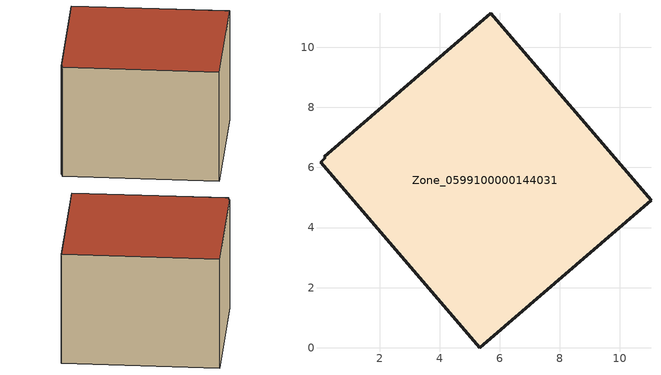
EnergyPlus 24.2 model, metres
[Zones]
Zone_0599100000144031
 floor ground (C_G): 0.2,6.33 0.17,6.36 5.7,11.13 11.04,4.91 5.34,0 0.03,6.18 z0
 wall outside (C_F): 5.34,0 11.04,4.91 5.7,11.13 0.17,6.36 0.2,6.33 0.03,6.18 5.34,0 z0:6.2
 roof outside (C_R): 0.2,6.33 0.03,6.18 5.34,0 11.04,4.91 5.7,11.13 0.17,6.36 z6.2
[BUILDING]
Pand.0599100000144031: North Axis=0; Terrain=City; Loads Convergence Tolerance Value=0.04; Temperature Convergence Tolerance Value=0.4; Solar Distribution=FullExterior; Maximum Number of Warmup Days=25; Minimum Number of Warmup Days=1
[Site:Location]
Rotterdam.The.Hague.AP_ZH_NLD Design_Conditions: Latitude=51.96; Longitude=4.45; Time Zone=1; Elevation=-4.5
[SITE:GROUNDTEMPERATURE:BUILDINGSURFACE]
18, 18, 18, 18, 18, 18, 18, 18, 18, 18, 18, 18
[MATERIAL] Thermal Absorptance=0.9; Solar Absorptance=0.7; Visible Absorptance=0.7
Name | Roughness | Thickness | Conductivity | Density | Specific Heat
G.TI.1992-2005 | MediumSmooth | 0.15 | 0.06 | 540 | 1210
F.TI.1992-2005 | Rough | 0.3 | 0.12 | 1920 | 840
R.TI.1992-2005 | MediumRough | 0.2 | 0.08 | 1500 | 1000
[CONSTRUCTION]
C_G: G.TI.1992-2005
C_F: F.TI.1992-2005
C_R: R.TI.1992-2005
[ZONE]
Zone_0599100000144031: Type=1; Multiplier=1; Ceiling Height=Autocalculate; Volume=Autocalculate; Floor Area=autocalculate; Part of Total Floor Area=Yes
[ZONEINFILTRATION:DESIGNFLOWRATE]
Infil_Zone_0599100000144031: Zone or ZoneList or Space or SpaceList=Zone_0599100000144031; Schedule=AlwaysOn; Design Flow Rate Calculation Method=Flow/Area; Flow Rate per Floor Area=0.0015; Constant Term Coefficient=1; Temperature Term Coefficient=0; Velocity Term Coefficient=0; Velocity Squared Term Coefficient=0
[HVACTEMPLATE:ZONE:IDEALLOADSAIRSYSTEM]
Zone_0599100000144031: Maximum Heating Supply Air Temperature=50; Minimum Cooling Supply Air Temperature=13; Maximum Heating Supply Air Humidity Ratio=0.0156; Minimum Cooling Supply Air Humidity Ratio=0.0077; Heating Limit=NoLimit; Cooling Limit=NoLimit; Dehumidification Control Type=ConstantSensibleHeatRatio; Cooling Sensible Heat Ratio=0.7; Dehumidification Setpoint=60; Humidification Control Type=None; Humidification Setpoint=30; Outdoor Air Method=None; Outdoor Air Flow Rate per Person=0.00944; Outdoor Air Flow Rate per Zone Floor Area=0; Outdoor Air Flow Rate per Zone=0; Demand Controlled Ventilation Type=None; Outdoor Air Economizer Type=NoEconomizer; Heat Recovery Type=None; Sensible Heat Recovery Effectiveness=0.7; Latent Heat Recovery Effectiveness=0.65
[ZONECONTROL:THERMOSTAT]
ThermostatControl_Zone_0599100000144031: Zone or ZoneList=Zone_0599100000144031; Control Type Schedule=DualSetpointControlType; Control 1=Thermostat_Zone_0599100000144031; Temperature Difference Between Cutout And Setpoint=0
[THERMOSTATSETPOINT:DUALSETPOINT]
Thermostat_Zone_0599100000144031: Heating Setpoint Temperature Schedule=HeatingSetpoint_Zone_0599100000144031; Cooling Setpoint Temperature Schedule=CoolingSetpoint_Zone_0599100000144031
[SCHEDULE:COMPACT]
HeatingSetpoint_Zone_0599100000144031: Through: 12/31, For: AllDays, Until: 24:00, 21
CoolingSetpoint_Zone_0599100000144031: Through: 12/31, For: AllDays, Until: 24:00, 24
DualSetpointControlType: Through: 12/31, For: AllDays, Until: 24:00, 4
AlwaysOn: Through: 12/31, For: AllDays, Until: 24:00, 1
